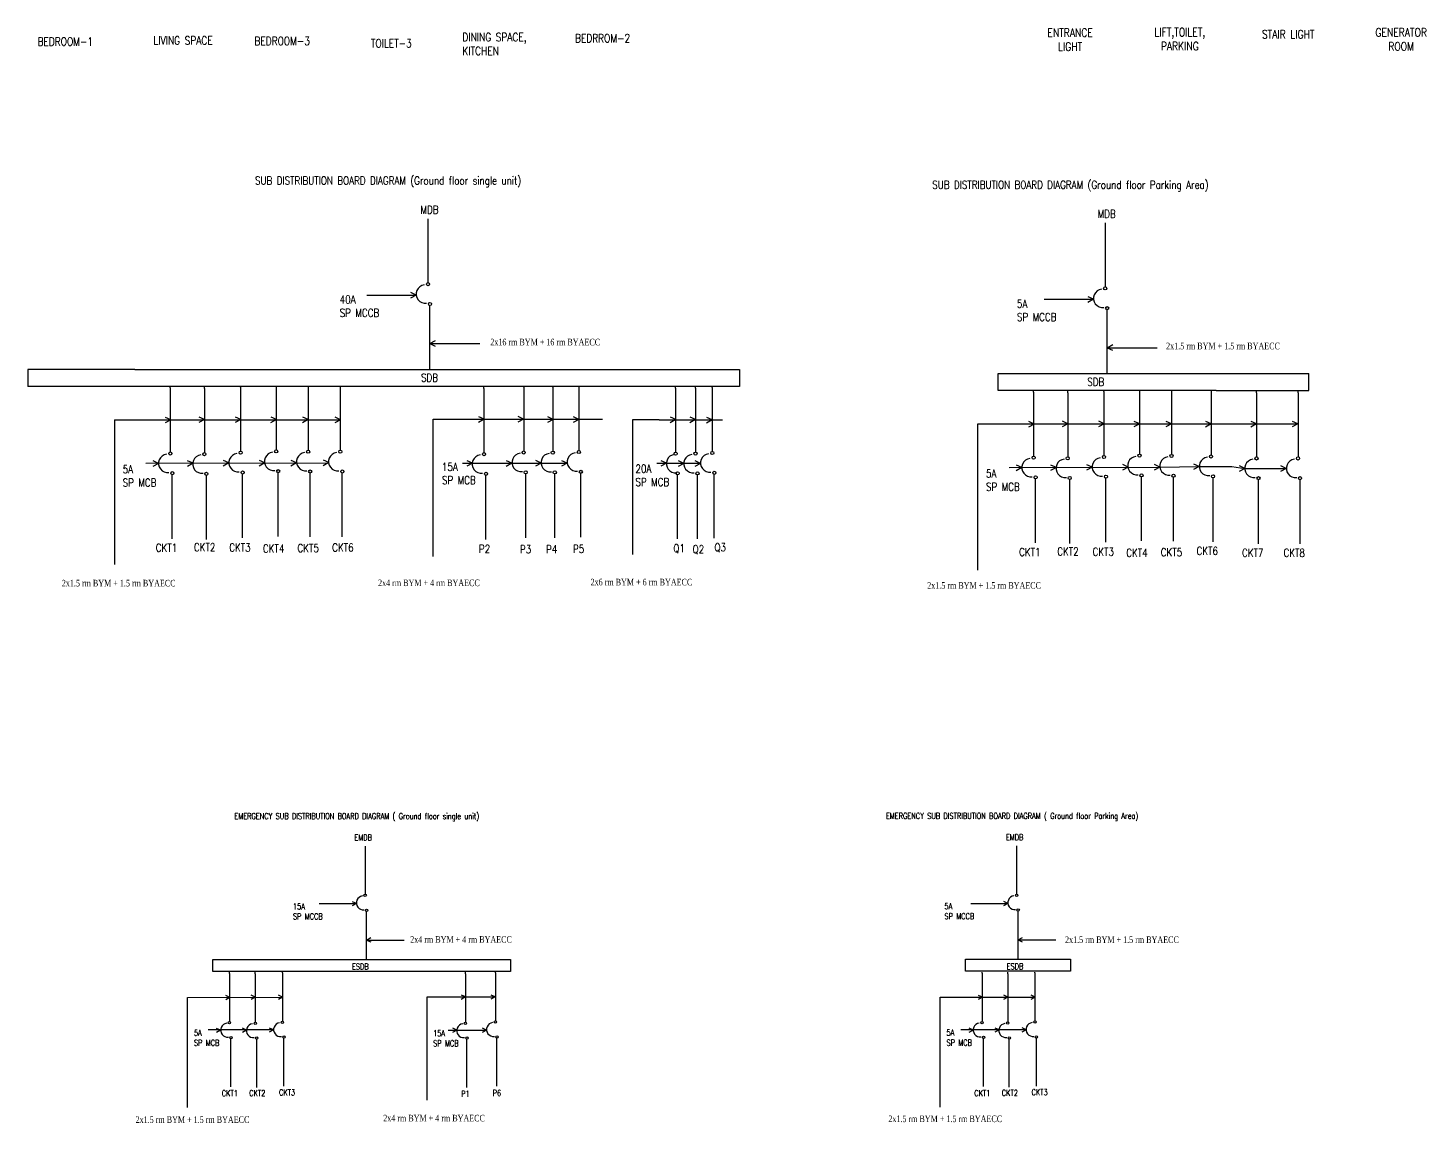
# Model space of a CAD drawing. Header units: inches. Extents: x 4849 to 14405, y -37970 to -930.
# Drawn here: x 5486 to 6122, y -37138 to -36640 of the extents above; entities that cross this region are included whole.
import ezdxf

# ---------------------------------------------------------------- set-up
doc = ezdxf.new("R2010")
doc.units = ezdxf.units.IN
doc.header["$LTSCALE"] = 10
doc.header["$MEASUREMENT"] = 0
doc.layers.add('Diagram', color=134, linetype='Continuous', plot=False)
doc.styles.get("Standard").update_dxf_attribs({"font": 'simplex.shx', "width": 0.8, "height": 3})

msp = doc.modelspace()

# ---------------------------------------------------------------- linework, layer by layer
at = {"layer": 'Diagram'}
for p, q in [((5667.63, -36726.7), (5667.63, -36755.73)), ((5975.62, -36728.61), (5975.62, -36757.64)), ((5639.85, -36761.43), (5662.3, -36761.43)), ((5662.3, -36761.43), (5659.72, -36762.86)), ((5662.3, -36761.43), (5659.87, -36760.31)), ((5970.3, -36763.34), (5967.86, -36762.22)), ((5668.54, -36795.23), (5668.54, -36766.19)), ((5947.85, -36763.34), (5970.3, -36763.34)), ((5970.3, -36763.34), (5967.71, -36764.77)), ((5976.53, -36797.14), (5976.53, -36768.1)), ((5668.54, -36783.45), (5671.12, -36782.02)), ((5668.54, -36783.45), (5691.27, -36783.45)), ((5668.54, -36783.45), (5670.97, -36784.58)), ((5976.53, -36785.36), (5979.11, -36783.93)), ((5976.53, -36785.36), (5999.27, -36785.36)), ((5976.53, -36785.36), (5978.96, -36786.49)), ((5550.44, -36803.64), (5550.44, -36802.93)), ((5550.44, -36803.64), (5550.44, -36832.68)), ((5565.98, -36803.95), (5565.98, -36802.93)), ((5565.98, -36803.95), (5565.98, -36832.99)), ((5582.45, -36803.33), (5582.45, -36802.93)), ((5582.45, -36803.33), (5582.45, -36832.37)), ((5598.61, -36802.71), (5598.61, -36831.75)), ((5613.17, -36802.87), (5613.17, -36831.91)), ((5627.77, -36802.87), (5627.77, -36831.91)), ((5693.09, -36803.95), (5693.09, -36802.93)), ((5693.09, -36803.95), (5693.09, -36832.99)), ((5711.2, -36803.22), (5711.2, -36802.93)), ((5711.2, -36803.22), (5711.2, -36832.25)), ((5724.4, -36803.29), (5724.4, -36802.93)), ((5724.4, -36803.29), (5724.4, -36832.32)), ((5736.28, -36803.01), (5736.28, -36832.04)), ((5780.29, -36803.71), (5780.29, -36802.93)), ((5780.29, -36803.71), (5780.29, -36832.75)), ((5789.32, -36803.71), (5789.32, -36802.93)), ((5789.32, -36803.71), (5789.32, -36832.75)), ((5796.93, -36803.47), (5796.93, -36802.93)), ((5796.93, -36803.47), (5796.93, -36832.5)), ((5943.06, -36805.55), (5943.06, -36804.84)), ((5943.06, -36805.55), (5943.06, -36834.59)), ((5958.6, -36805.86), (5958.6, -36804.84)), ((5958.6, -36805.86), (5958.6, -36834.9)), ((5975.07, -36805.24), (5975.07, -36804.84)), ((5975.07, -36805.24), (5975.07, -36834.28)), ((5991.23, -36804.62), (5991.23, -36833.66)), ((6005.79, -36804.78), (6005.79, -36833.82)), ((6023.77, -36805.04), (6023.77, -36834.07)), ((6044.43, -36805.92), (6044.43, -36834.95)), ((6063.34, -36805.92), (6063.34, -36834.95)), ((5525.11, -36818.1), (5525.11, -36818.1)), ((5525.11, -36818.1), (5627.77, -36818.1)), ((5550.72, -36818.14), (5548.13, -36819.57)), ((5550.72, -36818.14), (5548.29, -36817.02)), ((5566.05, -36817.99), (5563.46, -36819.42)), ((5566.05, -36817.99), (5563.61, -36816.87)), ((5582.58, -36817.99), (5580, -36819.42)), ((5582.58, -36817.99), (5580.15, -36816.87)), ((5598.69, -36818.05), (5596.1, -36819.48)), ((5598.69, -36818.05), (5596.26, -36816.93)), ((5613.14, -36818.05), (5610.55, -36819.48)), ((5613.14, -36818.05), (5610.7, -36816.93)), ((5627.88, -36818.07), (5625.29, -36819.5)), ((5627.88, -36818.07), (5625.44, -36816.95)), ((5669.98, -36880.2), (5669.98, -36817.85)), ((5669.98, -36817.85), (5747.08, -36817.85)), ((5693.17, -36817.87), (5690.58, -36819.3)), ((5693.17, -36817.87), (5690.73, -36816.75)), ((5711.11, -36817.8), (5708.53, -36819.23)), ((5711.11, -36817.8), (5708.68, -36816.67)), ((5724.56, -36817.95), (5721.97, -36819.38)), ((5724.56, -36817.95), (5722.13, -36816.82)), ((5736.3, -36817.95), (5733.72, -36819.38)), ((5736.3, -36817.95), (5733.87, -36816.82)), ((5772.76, -36818.1), (5760.65, -36818.1)), ((5760.65, -36818.1), (5760.65, -36879.33)), ((5772.76, -36818.1), (5801.65, -36818.1)), ((5780.4, -36818.05), (5777.81, -36819.48)), ((5780.4, -36818.05), (5777.97, -36816.93)), ((5789.38, -36818.05), (5786.8, -36819.48)), ((5789.38, -36818.05), (5786.95, -36816.93)), ((5796.96, -36818.16), (5794.37, -36819.59)), ((5796.96, -36818.16), (5794.52, -36817.03)), ((5943.34, -36820.05), (5940.9, -36818.93)), ((5958.66, -36819.9), (5956.08, -36821.33)), ((5958.66, -36819.9), (5956.23, -36818.78)), ((5975.2, -36819.9), (5972.62, -36821.33)), ((5975.2, -36819.9), (5972.77, -36818.78)), ((5991.31, -36819.96), (5988.87, -36818.84)), ((6005.75, -36819.96), (6003.32, -36818.84)), ((6023.87, -36819.98), (6021.44, -36818.85)), ((6044.39, -36820.03), (6041.95, -36818.91)), ((6063.31, -36819.96), (6060.88, -36818.83)), ((5917.73, -36886.51), (5917.73, -36820.01)), ((5917.73, -36820.01), (5917.73, -36820.01)), ((5917.73, -36820.01), (6005.79, -36820.01)), ((5943.34, -36820.05), (5940.75, -36821.48)), ((5991.31, -36819.96), (5988.72, -36821.39)), ((6005.75, -36819.96), (6003.17, -36821.39)), ((6023.87, -36819.98), (6021.29, -36821.41)), ((6044.39, -36820.03), (6041.8, -36821.46)), ((6063.31, -36819.96), (6060.72, -36821.39)), ((5539.3, -36837.9), (5622.44, -36837.63)), ((5545.08, -36837.95), (5542.5, -36839.38)), ((5545.08, -36837.95), (5542.65, -36836.83)), ((5560.8, -36837.9), (5558.21, -36839.33)), ((5560.8, -36837.9), (5558.36, -36836.78)), ((5577.11, -36837.75), (5574.52, -36839.18)), ((5577.11, -36837.75), (5574.67, -36836.63)), ((5593.46, -36837.7), (5590.88, -36839.13)), ((5593.46, -36837.7), (5591.03, -36836.58)), ((5607.92, -36837.71), (5605.33, -36839.14)), ((5607.92, -36837.71), (5605.49, -36836.58)), ((5622.52, -36837.56), (5619.94, -36838.99)), ((5622.52, -36837.56), (5620.09, -36836.44)), ((5683.4, -36837.82), (5730.97, -36837.82)), ((5687.88, -36837.84), (5685.3, -36839.27)), ((5687.88, -36837.84), (5685.45, -36836.71)), ((5705.83, -36837.9), (5703.25, -36839.33)), ((5705.83, -36837.9), (5703.4, -36836.77)), ((5719.16, -36837.78), (5716.57, -36839.21)), ((5719.16, -36837.78), (5716.73, -36836.65)), ((5730.93, -36837.84), (5728.34, -36839.27)), ((5730.93, -36837.84), (5728.49, -36836.71)), ((5771.7, -36837.9), (5791.58, -36837.9)), ((5776.08, -36837.85), (5773.49, -36839.28)), ((5776.08, -36837.85), (5773.65, -36836.73)), ((5784.04, -36837.94), (5781.45, -36839.37)), ((5784.04, -36837.94), (5781.61, -36836.81)), ((5791.54, -36837.94), (5788.95, -36839.37)), ((5791.54, -36837.94), (5789.1, -36836.81)), ((5937.7, -36839.86), (5935.27, -36838.74)), ((5953.42, -36839.81), (5950.98, -36838.69)), ((5969.73, -36839.66), (5967.29, -36838.54)), ((5986.08, -36839.62), (5983.65, -36838.49)), ((6000.54, -36839.62), (5998.1, -36838.49)), ((6018.41, -36839.35), (6015.98, -36838.22)), ((5551.35, -36872.17), (5551.35, -36843.14)), ((5566.89, -36872.48), (5566.89, -36843.45)), ((5583.36, -36871.86), (5583.36, -36842.83)), ((5599.52, -36871.24), (5599.52, -36842.2)), ((5614.08, -36871.4), (5614.08, -36842.36)), ((5628.67, -36871.4), (5628.67, -36842.36)), ((5694, -36872.48), (5694, -36843.45)), ((5712.11, -36871.75), (5712.11, -36842.71)), ((5725.31, -36871.81), (5725.31, -36842.78)), ((5737.19, -36871.54), (5737.19, -36842.5)), ((5781.19, -36872.24), (5781.19, -36843.21)), ((5790.23, -36872.24), (5790.23, -36843.21)), ((5797.84, -36872), (5797.84, -36842.96)), ((5931.92, -36839.81), (6000.47, -36839.59)), ((5937.7, -36839.86), (5935.12, -36841.29)), ((5943.97, -36874.08), (5943.97, -36845.05)), ((5953.42, -36839.81), (5950.83, -36841.24)), ((5959.51, -36874.39), (5959.51, -36845.36)), ((5969.73, -36839.66), (5967.14, -36841.09)), ((5975.98, -36873.77), (5975.98, -36844.74)), ((5986.08, -36839.62), (5983.5, -36841.05)), ((5992.14, -36873.15), (5992.14, -36844.11)), ((6000.54, -36839.62), (5997.95, -36841.05)), ((6006.7, -36873.31), (6006.7, -36844.28)), ((6018.41, -36839.35), (6015.82, -36840.78)), ((6024.67, -36873.56), (6024.67, -36844.53)), ((6039.08, -36840.22), (6036.49, -36841.65)), ((6039.08, -36840.22), (6036.64, -36839.1)), ((6057.98, -36840.22), (6055.4, -36841.65)), ((6057.98, -36840.22), (6055.55, -36839.1)), ((6045.34, -36874.44), (6045.34, -36845.41)), ((6064.25, -36874.44), (6064.25, -36845.41)), ((5639.08, -37011.94), (5639.08, -37033.78)), ((5935.37, -37011.86), (5935.37, -37033.7)), ((5618.19, -37038.07), (5635.08, -37038.07)), ((5635.08, -37038.07), (5633.13, -37039.15)), ((5635.08, -37038.07), (5633.25, -37037.22)), ((5639.76, -37063.49), (5639.76, -37041.65)), ((5914.47, -37037.99), (5931.36, -37037.99)), ((5931.36, -37037.99), (5929.41, -37039.06)), ((5931.36, -37037.99), (5929.53, -37037.14)), ((5936.05, -37063.41), (5936.05, -37041.57)), ((5639.76, -37054.63), (5641.71, -37053.56)), ((5639.76, -37054.63), (5656.87, -37054.63)), ((5639.76, -37054.63), (5641.59, -37055.48)), ((5936.05, -37054.55), (5937.99, -37053.48)), ((5936.05, -37054.55), (5953.15, -37054.55)), ((5936.05, -37054.55), (5937.88, -37055.4)), ((5959.8, -37063.41), (5959.8, -37068.86)), ((5577.38, -37069.82), (5577.38, -37069.29)), ((5577.38, -37069.82), (5577.38, -37091.67)), ((5589.07, -37070.06), (5589.07, -37069.29)), ((5589.07, -37070.06), (5589.07, -37091.9)), ((5601.46, -37069.59), (5601.46, -37069.29)), ((5601.46, -37069.59), (5601.46, -37091.43)), ((5684.69, -37070.06), (5684.69, -37069.29)), ((5684.69, -37070.06), (5684.69, -37091.9)), ((5698.31, -37069.51), (5698.31, -37069.29)), ((5698.31, -37069.51), (5698.31, -37091.35)), ((5919.62, -37069.74), (5919.62, -37069.2)), ((5919.62, -37069.74), (5919.62, -37091.58)), ((5931.31, -37069.98), (5931.31, -37069.2)), ((5931.31, -37069.98), (5931.31, -37091.82)), ((5943.7, -37069.51), (5943.7, -37069.2)), ((5943.7, -37069.51), (5943.7, -37091.35)), ((5558.33, -37080.7), (5601.56, -37080.62)), ((5577.59, -37080.73), (5575.76, -37079.88)), ((5589.12, -37080.62), (5587.18, -37081.69)), ((5589.12, -37080.62), (5587.29, -37079.77)), ((5601.56, -37080.62), (5599.62, -37081.69)), ((5601.56, -37080.62), (5599.73, -37079.77)), ((5667.31, -37127.42), (5667.31, -37080.51)), ((5667.31, -37080.51), (5698.18, -37080.51)), ((5684.75, -37080.53), (5682.8, -37081.6)), ((5684.75, -37080.53), (5682.92, -37079.68)), ((5698.25, -37080.47), (5696.3, -37081.55)), ((5698.25, -37080.47), (5696.42, -37079.63)), ((5900.56, -37080.62), (5943.8, -37080.54)), ((5900.56, -37130.64), (5900.56, -37080.62)), ((5900.56, -37080.62), (5900.56, -37080.62)), ((5919.83, -37080.65), (5918, -37079.8)), ((5931.36, -37080.54), (5929.41, -37081.61)), ((5931.36, -37080.54), (5929.53, -37079.69)), ((5943.8, -37080.54), (5941.85, -37081.61)), ((5943.8, -37080.54), (5941.97, -37079.69)), ((5558.33, -37130.73), (5558.33, -37080.7)), ((5558.33, -37080.7), (5558.33, -37080.7)), ((5577.59, -37080.73), (5575.65, -37081.81)), ((5919.83, -37080.65), (5917.88, -37081.72)), ((5567.73, -37095.38), (5597.22, -37095.38)), ((5573.35, -37095.63), (5571.41, -37096.71)), ((5573.35, -37095.63), (5571.52, -37094.79)), ((5578.06, -37121.37), (5578.06, -37099.53)), ((5585.17, -37095.6), (5583.23, -37096.67)), ((5585.17, -37095.6), (5583.34, -37094.75)), ((5597.44, -37095.48), (5595.5, -37096.56)), ((5597.44, -37095.48), (5595.61, -37094.64)), ((5602.14, -37121.14), (5602.14, -37099.3)), ((5676.88, -37095.67), (5694.13, -37095.67)), ((5680.77, -37095.55), (5678.83, -37096.62)), ((5680.77, -37095.55), (5678.94, -37094.7)), ((5694.28, -37095.59), (5692.33, -37096.67)), ((5694.28, -37095.59), (5692.45, -37094.75)), ((5699, -37121.06), (5699, -37099.21)), ((5909.96, -37095.3), (5939.45, -37095.3)), ((5915.59, -37095.55), (5913.64, -37096.63)), ((5915.59, -37095.55), (5913.76, -37094.7)), ((5920.3, -37121.29), (5920.3, -37099.45)), ((5927.41, -37095.51), (5925.46, -37096.59)), ((5927.41, -37095.51), (5925.58, -37094.67)), ((5931.99, -37121.53), (5931.99, -37099.68)), ((5939.68, -37095.4), (5937.73, -37096.48)), ((5939.68, -37095.4), (5937.85, -37094.56)), ((5944.38, -37121.06), (5944.38, -37099.22)), ((5589.75, -37121.61), (5589.75, -37099.77)), ((5685.37, -37121.61), (5685.37, -37099.77))]:
    msp.add_line(p, q, dxfattribs=at)
at = {"layer": 'Diagram', "ltscale": 10}
for p, q in [((5534.3, -36795.23), (5485.73, -36795.23)), ((5485.73, -36795.23), (5485.73, -36802.93)), ((6026.14, -36797.14), (6068.2, -36797.14)), ((6068.2, -36804.84), (6068.2, -36797.14)), ((5534.3, -36802.93), (5485.73, -36802.93)), ((6026.14, -36804.84), (6068.2, -36804.84)), ((6044.43, -36805.92), (6044.43, -36804.84)), ((6063.34, -36805.92), (6063.34, -36804.84)), ((5525.11, -36818.1), (5525.11, -36883.84)), ((6005.79, -36820.01), (6063.34, -36820.01)), ((6000.54, -36839.62), (6018.41, -36839.35)), ((6018.41, -36839.35), (6033.21, -36839.35)), ((6033.21, -36839.35), (6039.08, -36840.22)), ((6039.08, -36840.22), (6057.98, -36840.22))]:
    msp.add_line(p, q, dxfattribs=at)
at = {"layer": 'Diagram'}
for points in [[(5534.3, -36795.23), (5809.38, -36795.23), (5809.38, -36802.93), (5534.3, -36802.93)], [(6026.14, -36804.84), (5926.92, -36804.84), (5926.92, -36797.14), (6026.14, -36797.14)], [(5959.8, -37068.86), (5912.09, -37068.86), (5912.09, -37063.41), (5959.8, -37063.41)]]:
    msp.add_lwpolyline(points, dxfattribs=at)
msp.add_lwpolyline([(5569.85, -37063.49), (5705.2, -37063.49), (5705.2, -37068.94), (5569.85, -37068.94)], close=True, dxfattribs=at)
for centre, radius in [((5667.63, -36756.47), 0.713), ((5975.62, -36758.38), 0.713), ((5668.54, -36765.45), 0.713), ((5976.53, -36767.36), 0.713), ((5582.45, -36833.1), 0.713), ((5598.61, -36832.48), 0.713), ((5613.17, -36832.64), 0.713), ((5627.77, -36832.64), 0.713), ((5711.2, -36832.99), 0.713), ((5724.4, -36833.06), 0.713), ((5736.28, -36832.78), 0.713), ((5796.93, -36833.24), 0.713), ((5550.44, -36833.42), 0.713), ((5565.98, -36833.73), 0.713), ((5693.09, -36833.73), 0.713), ((5780.29, -36833.49), 0.713), ((5789.32, -36833.49), 0.713), ((5943.06, -36835.33), 0.713), ((5958.6, -36835.64), 0.713), ((5975.07, -36835.02), 0.713), ((5991.23, -36834.39), 0.713), ((6005.79, -36834.55), 0.713), ((6023.77, -36834.81), 0.713), ((6044.43, -36835.69), 0.713), ((6063.34, -36835.69), 0.713), ((5551.35, -36842.4), 0.713), ((5566.89, -36842.71), 0.713), ((5583.36, -36842.09), 0.713), ((5599.52, -36841.47), 0.713), ((5614.08, -36841.63), 0.713), ((5628.67, -36841.63), 0.713), ((5694, -36842.71), 0.713), ((5712.11, -36841.98), 0.713), ((5725.31, -36842.04), 0.713), ((5737.19, -36841.76), 0.713), ((5781.19, -36842.47), 0.713), ((5790.23, -36842.47), 0.713), ((5797.84, -36842.22), 0.713), ((5943.97, -36844.31), 0.713), ((5959.51, -36844.62), 0.713), ((5975.98, -36844), 0.713), ((5992.14, -36843.38), 0.713), ((6006.7, -36843.54), 0.713), ((6024.67, -36843.79), 0.713), ((6045.34, -36844.67), 0.713), ((6064.25, -36844.67), 0.713), ((5639.08, -37034.34), 0.536), ((5935.37, -37034.26), 0.536), ((5639.76, -37041.1), 0.536), ((5936.05, -37041.01), 0.536), ((5577.38, -37092.22), 0.536), ((5589.07, -37092.45), 0.536), ((5601.46, -37091.99), 0.536), ((5684.69, -37092.45), 0.536), ((5698.31, -37091.9), 0.536), ((5919.62, -37092.14), 0.536), ((5931.31, -37092.37), 0.536), ((5943.7, -37091.9), 0.536), ((5578.06, -37098.98), 0.536), ((5589.75, -37099.21), 0.536), ((5602.14, -37098.74), 0.536), ((5685.37, -37099.21), 0.536), ((5699, -37098.66), 0.536), ((5920.3, -37098.9), 0.536), ((5931.99, -37099.13), 0.536), ((5944.38, -37098.66), 0.536)]:
    msp.add_circle(centre, radius, dxfattribs=at)
for centre, radius in [((5666.48, -36760.99), 4.2), ((5974.47, -36762.9), 4.2), ((5549.29, -36837.94), 4.2), ((5564.83, -36838.25), 4.2), ((5581.3, -36837.63), 4.2), ((5597.46, -36837.01), 4.2), ((5612.03, -36837.17), 4.2), ((5626.62, -36837.17), 4.2), ((5691.94, -36838.25), 4.2), ((5710.05, -36837.51), 4.2), ((5723.25, -36837.58), 4.2), ((5735.14, -36837.3), 4.2), ((5780.24, -36838.06), 4.2), ((5788.17, -36838.01), 4.2), ((5795.78, -36837.76), 4.2), ((5941.91, -36839.85), 4.2), ((5957.45, -36840.16), 4.2), ((5973.92, -36839.54), 4.2), ((5990.08, -36838.92), 4.2), ((6004.65, -36839.08), 4.2), ((6022.62, -36839.33), 4.2), ((6043.29, -36840.21), 4.2), ((6062.19, -36840.21), 4.2), ((5638.22, -37037.74), 3.16), ((5934.5, -37037.66), 3.16), ((5576.52, -37095.62), 3.16), ((5588.21, -37095.86), 3.16), ((5600.6, -37095.39), 3.16), ((5683.83, -37095.86), 3.16), ((5697.45, -37095.3), 3.16), ((5918.75, -37095.54), 3.16), ((5930.44, -37095.77), 3.16), ((5942.83, -37095.31), 3.16)]:
    msp.add_arc(centre, radius, 97.35858, 277.35858, dxfattribs=at)

# ---------------------------------------------------------------- texts
at = {"layer": 'Diagram', "color": 1}
for s, insert, char_height, attachment_point in [('ENTRANCE \\PLIGHT', (5959.67, -36640.2), 3.812, 2), ('LIFT,TOILET,\\PPARKING', (6009.59, -36639.99), 3.8116, 2), ('STAIR LIGHT', (6046.91, -36640.92), 3.8116, 1), ('GENERATOR \\PROOM', (6110.24, -36640.11), 3.812, 2), ('BEDROOM-1', (5490.09, -36644.3), 3.753, 1), ('LIVING SPACE', (5542.83, -36643.79), 3.7534, 1), ('BEDROOM-3', (5588.72, -36644.04), 3.753, 1), ('TOILET-3', (5641.71, -36645.09), 3.753, 1), ('DINING SPACE,\\PKITCHEN', (5683.29, -36642.27), 3.7534, 1), ('BEDRROM-2', (5734.5, -36642.78), 3.753, 1), ('40A\\PSP MCCB', (5627.5, -36761.61), 3.64, 1), ('5A\\PSP MCCB', (5935.49, -36763.52), 3.64, 1), ('5A \\PSP MCB', (5528.79, -36838.81), 3.64, 1), ('15A\\PSP MCB', (5674.01, -36837.69), 3.64, 1), ('20A\\PSP MCB', (5762.02, -36838.52), 3.64, 1), ('5A \\PSP MCB', (5921.41, -36840.72), 3.64, 1), ('15A\\PSP MCCB', (5606.25, -37037.96), 2.738, 1), ('5A\\PSP MCCB', (5902.53, -37037.87), 2.738, 1), ('5A\\PSP MCB', (5561.23, -37095.44), 2.738, 1), ('15A\\PSP MCB', (5670, -37095.67), 2.738, 1), ('5A\\PSP MCB', (5903.46, -37095.36), 2.738, 1)]:
    msp.add_mtext(s, dxfattribs=dict(at, insert=insert, char_height=char_height, attachment_point=attachment_point))
at = {"layer": 'Diagram', "attachment_point": 1}
for s, insert, char_height in [('SUB DISTRIBUTION BOARD DIAGRAM (Ground floor single unit)', (5588.98, -36707.55), 3.6403), ('SUB DISTRIBUTION BOARD DIAGRAM (Ground floor Parking Area)', (5896.97, -36709.46), 3.6403), ('MDB', (5664.21, -36720.79), 3.64), ('MDB', (5972.2, -36722.7), 3.64), ('SDB', (5664.48, -36797.16), 3.64), ('SDB', (5967.48, -36799.07), 3.64), ('CKT1', (5543.85, -36874.5), 3.64), ('CKT2', (5561.22, -36874.25), 3.64), ('CKT3', (5577.27, -36874.37), 3.64), ('CKT4', (5592.59, -36874.86), 3.64), ('CKT5', (5608.28, -36874.62), 3.64), ('CKT6', (5624.08, -36874.37), 3.64), ('P2', (5690.8, -36874.98), 3.64), ('P3', (5709.47, -36875.17), 3.64), ('P4', (5721.34, -36875.17), 3.64), ('P5', (5733.59, -36874.98), 3.64), ('Q1', (5779.24, -36874.72), 3.64), ('Q2', (5788, -36875.17), 3.64), ('Q3', (5797.94, -36874.28), 3.64), ('CKT1', (5936.47, -36876.41), 3.64), ('CKT2', (5953.84, -36876.16), 3.64), ('CKT3', (5969.89, -36876.29), 3.64), ('CKT4', (5985.21, -36876.77), 3.64), ('CKT5', (6000.9, -36876.53), 3.64), ('CKT6', (6017.18, -36875.89), 3.64), ('CKT7', (6037.84, -36876.77), 3.64), ('CKT8', (6056.75, -36876.77), 3.64), ('EMERGENCY SUB DISTRIBUTION BOARD DIAGRAM ( Ground floor single unit)', (5579.6, -36996.93), 2.7384), ('EMERGENCY SUB DISTRIBUTION BOARD DIAGRAM ( Ground floor Parking Area)', (5875.89, -36996.85), 2.7384), ('EMDB', (5634.19, -37006.63), 2.738), ('EMDB', (5930.48, -37006.54), 2.738), ('ESDB', (5633.06, -37065.31), 2.738), ('ESDB', (5930.78, -37065.23), 2.738), ('CKT1', (5573.87, -37122.95), 2.738), ('CKT2', (5586.38, -37122.85), 2.738), ('CKT3', (5599.91, -37122.54), 2.738), ('P1', (5682.79, -37123.16), 2.738), ('P6', (5697.06, -37122.81), 2.738), ('CKT1', (5916.11, -37122.87), 2.738), ('CKT2', (5928.61, -37122.76), 2.738), ('CKT3', (5942.14, -37122.46), 2.738)]:
    msp.add_mtext(s, dxfattribs=dict(at, insert=insert, char_height=char_height))
at = {"layer": 'Diagram', "color": 1, "ltscale": 10, "char_height": 3, "width": 55.9028, "attachment_point": 1}
for s, insert in [('{\\fTimes New Roman|b0|i0|c0|p18;2x16 rm BYM + 16 rm BYAECC}', (5696, -36781.29)), ('{\\fTimes New Roman|b0|i0|c0|p18;2x1.5 rm BYM + 1.5 rm BYAECC}', (6003.34, -36783.07)), ('{\\fTimes New Roman|b0|i0|c0|p18;2x1.5 rm BYM + 1.5 rm BYAECC}', (5501.12, -36890.88)), ('{\\fTimes New Roman|b0|i0|c0|p18;2x4 rm BYM + 4 rm BYAECC}', (5644.96, -36890.75)), ('{\\fTimes New Roman|b0|i0|c0|p18;2x6 rm BYM + 6 rm BYAECC}', (5741.61, -36890.41)), ('{\\fTimes New Roman|b0|i0|c0|p18;2x1.5 rm BYM + 1.5 rm BYAECC}', (5894.68, -36891.91)), ('{\\fTimes New Roman|b0|i0|c0|p18;2x4 rm BYM + 4 rm BYAECC}', (5659.56, -37052.86)), ('{\\fTimes New Roman|b0|i0|c0|p18;2x1.5 rm BYM + 1.5 rm BYAECC}', (5957.38, -37052.98)), ('{\\fTimes New Roman|b0|i0|c0|p18;2x1.5 rm BYM + 1.5 rm BYAECC}', (5534.68, -37134.77)), ('{\\fTimes New Roman|b0|i0|c0|p18;2x4 rm BYM + 4 rm BYAECC}', (5647.3, -37134.1)), ('{\\fTimes New Roman|b0|i0|c0|p18;2x1.5 rm BYM + 1.5 rm BYAECC}', (5877.01, -37134.42))]:
    msp.add_mtext(s, dxfattribs=dict(at, insert=insert))

doc.saveas('drawing.dxf')
